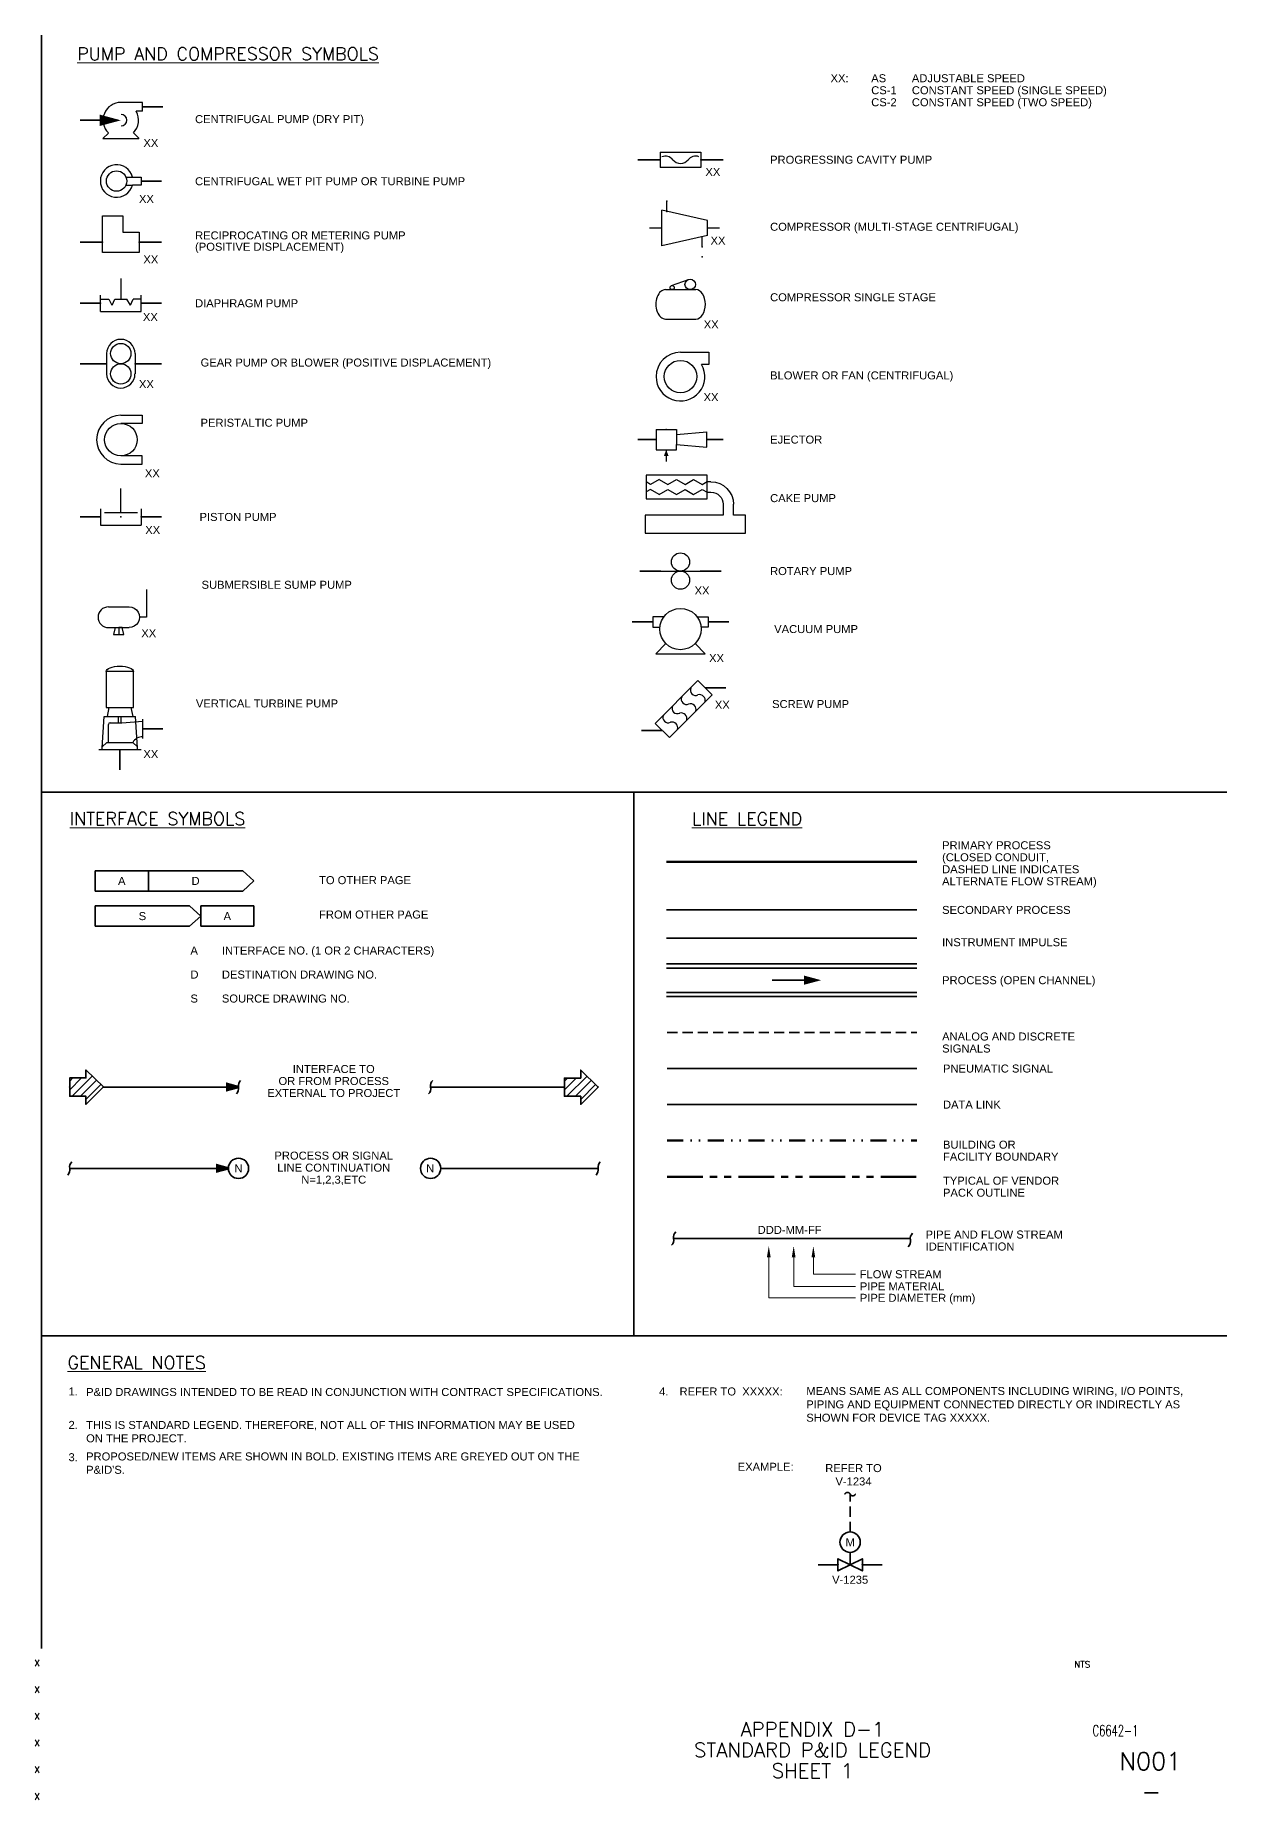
# Paper-space layout 'A1 - LEGEND SHEET 1' of a CAD drawing. Extents: x 50 to 821, y 22 to 574.
# Drawn here: x 449 to 821, y 23 to 574 of the extents above; entities that cross this region are included whole.
import ezdxf
from ezdxf.enums import TextEntityAlignment as Align

# ---------------------------------------------------------------- set-up
doc = ezdxf.new("R2010")
doc.units = 0
for name, pattern in [('DIVIDE', [1.25, 0.5, -0.25, 0, -0.25, 0, -0.25]), ('HIDDEN2', [4.7625, 3.175, -1.5875]), ('PHANTOM2', [31.75, 15.875, -3.175, 3.175, -3.175, 3.175, -3.175])]:
    doc.linetypes.add(name, pattern=pattern)
doc.layers.add('BOR-A1', color=7, linetype='Continuous')
for name, color, linetype, lineweight in [('D-MAJOR', 6, 'Continuous', 70), ('D-MINOR', 4, 'Continuous', 35), ('N-ANNO-TEXT', 3, 'Continuous', 18), ('N-ANNO-TEXT-TITL', 1, 'Continuous', 13), ('N-DBOX', 5, 'DIVIDE', 50), ('N-INST', 4, 'Continuous', 35), ('N-PANL-COMP', 4, 'Continuous', 35), ('N-SGNL-ELEC', 4, 'HIDDEN2', 35), ('N-SGNL-PNEU', 4, '_PNEUMATIC', 35), ('N-SWLN', 4, '_SOFTWARE', 35), ('N-VNDR', 5, 'PHANTOM2', 50)]:
    doc.layers.add(name, color=color, linetype=linetype, lineweight=lineweight)
doc.styles.add('_CGS_2-5_NOTES', font='arial.ttf', dxfattribs={"height": 2.5})
doc.styles.add('_CGS_2-5_SYMBOL', font='arial.ttf', dxfattribs={"height": 2.5})
doc.styles.get("Standard").update_dxf_attribs({"font": 'arial.ttf'})
doc.styles.add('STD2-0', font='simplex.shx', dxfattribs={"height": 2})
doc.styles.add('STD3-5', font='simplex.shx', dxfattribs={"height": 3.5})
doc.styles.add('STD4-5', font='simplex.shx', dxfattribs={"height": 4.5})
doc.styles.add('STD5-5', font='SIMPLEX')
doc.styles.add('T1_2_5', font='simplex.shx', dxfattribs={"height": 2.5})
doc.styles.add('T1_4_0', font='simplex.shx', dxfattribs={"height": 4})
doc.linetypes.add('_PNEUMATIC', pattern='A,5.25,["/",Standard,S=2,R=0,X=0,Y=-0.975],1.125,["/",Standard,S=2,R=0,X=0,Y=-0.975],5.25', length=11.625)
doc.linetypes.add('_SOFTWARE', pattern='A,8.5,1.75,["o",Standard,S=2.5,R=0,X=0,Y=-0.7969],-1.5485', length=11.7985)

# ---------------------------------------------------------------- blocks, each defined once
blk = doc.blocks.new('CGS A1 TITLE ATT')
at = {"layer": 'BOR-A1', "color": 1}
for tag, p, height, style in [('DATE', (448.47, 64.4), 2, 'STD2-0'), ('DRAWN', (448.47, 56.08), 2, 'STD2-0'), ('DESIGNER', (448.47, 47.76), 2, 'STD2-0'), ('FILE', (783.85, 42.55), 3.5, 'STD3-5'), ('CHECKED', (448.47, 39.44), 2, 'STD2-0'), ('ENGINEER', (448.47, 31.12), 2, 'STD2-0'), ('AD909', (787.49, 32), 5.5, 'STD5-5'), ('APPROVED', (448.47, 22.72), 2, 'STD2-0')]:
    blk.add_attdef(tag, p, '', height=height, dxfattribs=dict(at, style=style))
at = {"layer": 'BOR-A1', "color": 1, "style": 'STD2-0', "flags": 4}
blk.add_attdef('SCALE', (773.37, 64), '', height=2, dxfattribs=at)
at = {"layer": 'BOR-A1', "color": 1, "style": 'STD4-5'}
for tag, p in [('TITLE-1', (691.59, 44.75)), ('TITLE-2', (691.59, 38.25)), ('TITLE-3', (691.59, 31.75)), ('TITLE-4', (691.59, 25.25))]:
    blk.add_attdef(tag, text='', height=4.5, dxfattribs=at).set_placement(p, align=Align.MIDDLE_CENTER)
at = {"layer": 'BOR-A1', "color": 1, "style": 'STD5-5'}
blk.add_attdef('999', text='', height=5.5, dxfattribs=at).set_placement((800.49, 22.5), align=Align.RIGHT)
blk = doc.blocks.new('ARR_SEC_PT')
at = {"ltscale": 0.0508, "extrusion": (0, 0, -1)}
blk.add_solid([(0, 0), (0.0021, 0.00057), (0.0021, -0.00056)], dxfattribs=at)
blk = doc.blocks.new('6R9A01')
at = {"ltscale": 0.0508}
for p, q in [((0, 0.00073), (0.0004, 0.00113)), ((0, -0.00033), (0.00146, 0.00113)), ((0.00028, -0.00112), (0.00277, 0.00136)), ((0.00134, -0.00112), (0.0033, 0.00084)), ((0.002, -0.00152), (0.00383, 0.00031))]:
    blk.add_line(p, q, dxfattribs=at)
at = {"ltscale": 0.0508, "flags": 128}
blk.add_lwpolyline([(0.00414, 0.00001), (0.002, 0.00211), (0.002, 0.00112), (0, 0.00112), (0, -0.00112), (0.002, -0.00112), (0.002, -0.00213)], close=True, dxfattribs=at)
at = {"ltscale": 0.0508}
for p in [(0, 0), (0.00414, 0.00001)]:
    blk.add_point(p, dxfattribs=at)
blk = doc.blocks.new('ARR_SEC_BL_1')
at = {"ltscale": 0.0508, "extrusion": (0, 0, -1)}
blk.add_solid([(0, 0.00016), (0.00152, 0.00058), (0, -0.00016), (0.00152, -0.00056)], dxfattribs=at)
blk = doc.blocks.new('6Q1C01')
at = {"layer": 'N-PANL-COMP', "flags": 128}
blk.add_lwpolyline([(0, 0), (15, 7.5), (15, -7.5), (-15, 7.5), (-15, -7.5), (0, 0)], dxfattribs=at)
at = {"layer": 'N-PANL-COMP'}
for p in [(-15, 0), (0, 0), (15, 0)]:
    blk.add_point(p, dxfattribs=at)
blk = doc.blocks.new('REFa')
for p, q in [((29.5148, 3.175), (0, 3.175)), ((0, -3.175), (0, 3.175)), ((32.9692, 0), (29.5148, 3.175)), ((29.5148, -3.175), (32.9692, 0)), ((0, -3.175), (29.5148, -3.175))]:
    blk.add_line(p, q)
at = {"style": 'T1_2_5'}
blk.add_attdef('A', text='', height=2.5, dxfattribs=at).set_placement((14.7574, 0), align=Align.MIDDLE_CENTER)
blk = doc.blocks.new('REFb')
for p, q in [((0, 3.175), (0, -3.175)), ((0, 3.175), (16.6116, 3.175)), ((16.6116, -3.175), (16.6116, 3.175)), ((16.6116, -3.175), (0, -3.175))]:
    blk.add_line(p, q)
at = {"style": 'T1_2_5'}
blk.add_attdef('A', text='', height=2.5, dxfattribs=at).set_placement((8.3058, 0), align=Align.MIDDLE_CENTER)
blk = doc.blocks.new('_D_PUMP_CENTRIFUGAL')
for p, q in [((13.39, 5.59), (6.71, 5.59)), ((13.39, 2.82), (13.39, 5.59)), ((13.39, 2.82), (11.43, 2.82)), ((2.77, -3.96), (1.07, -5.64)), ((12.34, -5.64), (10.57, -3.89)), ((1.07, -5.64), (12.24, -5.64))]:
    blk.add_line(p, q)
for centre, radius, start, end in [((6.65, 0.03), 5.56, 89.3872, 225.6486), ((6.71, 0.05), 1.81, 270, 90), ((6.65, 0.03), 5.56, 315, 30.0124)]:
    blk.add_arc(centre, radius, start, end)
blk.add_point((13.39, 4.19))
at = {"extrusion": (0, 0, -1)}
blk.add_solid([(-6.68, 0), (0, 1.8), (0, -1.78)], dxfattribs=at)
at = {"style": '_CGS_2-5_SYMBOL'}
blk.add_attdef('XX', text='', height=2.5, dxfattribs=at).set_placement((13.71, -5.8), align=Align.TOP_LEFT)
blk = doc.blocks.new('_D_PUMP_CENTRIFUGAL_WET PIT - TURBINE')
for p, q in [((2.92, 1.24), (4.95, 1.24)), ((4.95, 1.24), (7.7, 1.24)), ((7.7, 1.24), (7.7, -1.27)), ((2.9, -1.27), (4.93, -1.27)), ((7.7, -1.27), (4.93, -1.27))]:
    blk.add_line(p, q)
blk.add_circle((0, 0), 3.18)
blk.add_arc((0.01, 0.01), 5.09, 14.0016, 345.3731)
at = {"style": '_CGS_2-5_SYMBOL'}
blk.add_attdef('XX', text='', height=2.5, dxfattribs=at).set_placement((6.99, -4.34), align=Align.TOP_LEFT)
blk = doc.blocks.new('_D_PUMP_RECIPROCATING - METERING (POSITIVE DISPLACEMENT)')
at = {"ltscale": 0.0508}
for p, q in [((0, -3.17), (0, 8.26)), ((0, 8.26), (6.35, 8.26)), ((6.35, 8.26), (6.35, 3.18)), ((6.35, 3.18), (11.43, 3.18)), ((11.43, 3.18), (11.43, -3.17)), ((11.43, -3.17), (0, -3.17))]:
    blk.add_line(p, q, dxfattribs=at)
for p in [(0, 0), (11.43, 0)]:
    blk.add_point(p, dxfattribs=at)
at = {"style": '_CGS_2-5_SYMBOL'}
blk.add_attdef('XX', text='', height=2.5, dxfattribs=at).set_placement((12.74, -4.1), align=Align.TOP_LEFT)
blk = doc.blocks.new('_D_PUMP_DIAPHRAGM')
for p, q in [((6.43, 1.27), (6.43, 7.75)), ((0, -2.54), (0, 2.54)), ((0, 1.27), (2.54, 1.27)), ((2.54, 1.27), (3.56, -0.63)), ((3.61, -0.58), (4.44, 1.27)), ((4.44, 1.27), (8.25, 1.27)), ((9.32, -0.58), (8.25, 1.27)), ((9.32, -0.58), (10.16, 1.27)), ((12.7, 1.27), (10.16, 1.27)), ((12.7, -2.54), (12.7, 2.54)), ((0, -2.54), (12.7, -2.54))]:
    blk.add_line(p, q)
for p in [(0, 0), (12.7, 0)]:
    blk.add_point(p)
at = {"style": '_CGS_2-5_SYMBOL'}
blk.add_attdef('XX', text='', height=2.5, dxfattribs=at).set_placement((13.22, -3.04), align=Align.TOP_LEFT)
blk = doc.blocks.new('_D_PUMP_GEAR - BLOWER (POSITIVE DISPLACEMENT)')
for p, q in [((0, 3.18), (0, -3.18)), ((8.89, 3.18), (8.89, -3.18))]:
    blk.add_line(p, q)
for centre in [(4.45, 3.18), (4.45, -3.18)]:
    blk.add_circle(centre, 3.18)
for centre, start, end in [((4.45, 3.17), 0.043, 179.957), ((4.44, -3.17), 180.058, 359.942)]:
    blk.add_arc(centre, 4.44, start, end)
for p in [(0, 0), (4.45, 0), (8.89, 0)]:
    blk.add_point(p)
at = {"style": '_CGS_2-5_SYMBOL'}
blk.add_attdef('XX', text='', height=2.5, dxfattribs=at).set_placement((10.12, -5.11), align=Align.TOP_LEFT)
blk = doc.blocks.new('_D_PUMP_PERISTALTIC')
at = {"flags": 128}
for points in [[(0, 7.62), (6.6, 7.62), (6.6, 5.72), (6.6, 5.08), (0, 5.08)], [(0, -7.62), (6.6, -7.62), (6.6, -5.71), (6.6, -5.08), (0, -5.08)]]:
    blk.add_lwpolyline(points, dxfattribs=at)
blk.add_circle((0, 0), 5.08)
for start, end in [(90, 180), (180, 270)]:
    blk.add_arc((0, 0), 7.62, start, end)
at = {"style": '_CGS_2-5_SYMBOL'}
blk.add_attdef('XX', text='', height=2.5, dxfattribs=at).set_placement((7.49, -9.25), align=Align.TOP_LEFT)
blk = doc.blocks.new('_D_PUMP_PISTON')
for p, q in [((6.3, 1.27), (6.3, 8.92)), ((0, 2.54), (0, -2.54)), ((11.51, 1.27), (1.19, 1.27)), ((12.7, 2.54), (12.7, -2.54)), ((0, -2.54), (12.7, -2.54))]:
    blk.add_line(p, q)
for p in [(0, 0), (6.27, 0), (12.7, 0)]:
    blk.add_point(p)
at = {"style": '_CGS_2-5_SYMBOL'}
blk.add_attdef('XX', text='', height=2.5, dxfattribs=at).set_placement((13.94, -2.82), align=Align.TOP_LEFT)
blk = doc.blocks.new('_D_BLOWER_CENTRIFUGAL')
at = {"flags": 128}
blk.add_lwpolyline([(-8.89, 1.91), (0, 1.91), (0, 0), (0, -1.91), (-2.29, -1.91)], dxfattribs=at)
blk.add_circle((-8.89, -5.72), 5.08)
for start, end in [(90, 180), (180, 30.0004)]:
    blk.add_arc((-8.89, -5.72), 7.62, start, end)
at = {"style": '_CGS_2-5_SYMBOL'}
blk.add_attdef('XX', text='', height=2.5, dxfattribs=at).set_placement((-1.67, -10.89), align=Align.TOP_LEFT)
blk = doc.blocks.new('_D_COMPRESSOR_SINGLE STAGE')
for p, q in [((-10.61, 5.86), (-5.3, 7.77)), ((-12.46, 4.59), (-3.02, 4.59)), ((-12.46, -4.59), (-3.02, -4.59))]:
    blk.add_line(p, q)
for centre, radius in [((-10.39, 5.25), 0.654), ((-4.74, 6.23), 1.64)]:
    blk.add_circle(centre, radius)
for centre, start_param, end_param in [((-12.46, 0), 0, 3.141593), ((-3.02, 0), 3.141593, 6.283185)]:
    blk.add_ellipse(centre, major_axis=(0, 4.59), ratio=0.657895, start_param=start_param, end_param=end_param)
at = {"style": '_CGS_2-5_SYMBOL'}
blk.add_attdef('XX', text='', height=2.5, dxfattribs=at).set_placement((-0.51, -5.02), align=Align.TOP_LEFT)
blk = doc.blocks.new('_D_COMPRESSOR_MULTI-STAGE CENTRIFUGAL')
for p, q in [((0, -5.54), (0, 5.54)), ((14.3, 2.36), (0, 5.54)), ((1.63, 5.18), (1.63, 8.33)), ((-3.78, 0), (0, 0)), ((14.3, -2.36), (14.3, 2.36)), ((14.3, 0), (18.08, 0)), ((14.3, -2.36), (0, -5.54)), ((12.62, -5.92), (12.62, -2.74))]:
    blk.add_line(p, q)
for p in [(1.63, 8.33), (1.63, 5.18), (12.62, -5.92), (12.62, -9.07)]:
    blk.add_point(p)
at = {"style": '_CGS_2-5_SYMBOL'}
blk.add_attdef('XX', text='', height=2.5, dxfattribs=at).set_placement((15.26, -2.69), align=Align.TOP_LEFT)
blk = doc.blocks.new('_D_PUMP_SUBMERSIBLE SUMP')
for p, q in [((-11.85, -11.89), (-5.4, -11.89)), ((-9.72, -11.89), (-10.28, -14.02)), ((-10.28, -14.02), (-7.03, -14.02)), ((-7.59, -11.89), (-8.65, -11.89)), ((-8.65, -11.89), (-8.65, -14.02)), ((-7.03, -14.02), (-7.59, -11.89))]:
    blk.add_line(p, q)
at = {"flags": 128}
for points in [[(0, 0), (0, -8.61), (-2.18, -8.61)], [(-11.85, -5.44), (-8.65, -5.44), (-5.4, -5.44)]]:
    blk.add_lwpolyline(points, dxfattribs=at)
blk.add_arc((-11.85, -8.66), 3.23, 90, 270)
at = {"extrusion": (0, 0, -1)}
blk.add_arc((5.4, -8.66), 3.23, 90, 270.015, dxfattribs=at)
at = {"style": '_CGS_2-5_SYMBOL'}
blk.add_attdef('XX', text='', height=2.5, dxfattribs=at).set_placement((-1.58, -12.41), align=Align.TOP_LEFT)
blk = doc.blocks.new('_D_PUMP_VERTICAL TURBINE')
for p, q in [((-11.47, 17.97), (-11.47, 6.74)), ((-2.93, 17.97), (-11.47, 17.97)), ((-2.93, 6.74), (-2.93, 17.97)), ((-11.47, 6.74), (-2.93, 6.74)), ((-10.61, 6.74), (-11.21, 3.9)), ((-3.78, 6.74), (-3.19, 3.9)), ((-12.69, -5.85), (-12.08, 3.9)), ((-12.08, 3.9), (-2.32, 3.9)), ((-10.74, -4.23), (-10.74, 1.41)), ((-10.22, 1.94), (-6.54, 1.94)), ((-7.64, 1.94), (-7.64, 3.9)), ((-6.75, 1.94), (-6.75, 3.9)), ((-6.54, 1.94), (0, 2.41)), ((-1.71, -5.85), (-2.32, 3.9)), ((0, -3.02), (0, 3.02)), ((-12.68, -5.63), (-11.23, -4.23)), ((-11.23, -4.23), (-3.17, -4.23)), ((-1.72, -5.63), (-3.17, -4.23)), ((-0.57, -6.49), (-13.82, -6.49)), ((-12.69, -6.49), (-12.69, -5.85)), ((-1.71, -6.49), (-1.71, -5.85))]:
    blk.add_line(p, q)
blk.add_arc((-10.22, 1.41), 0.528, 90, 180)
at = {"extrusion": (0, 0, -1)}
blk.add_ellipse((-7.2, 17.97), major_axis=(4.27, 0), ratio=0.386284, start_param=3.141593, end_param=6.283185, dxfattribs=at)
blk.add_ellipse((-0.21, -5.85), major_axis=(-2.39, 2.39), ratio=1, start_param=-0.846486, end_param=0.286057)
at = {"style": '_CGS_2-5_SYMBOL'}
blk.add_attdef('XX', text='', height=2.5, dxfattribs=at).set_placement((0.15, -6.59), align=Align.TOP_LEFT)
blk = doc.blocks.new('_D_PUMP_PROGRESSING CAVITY')
for p, q in [((0, 2.39), (12.7, 2.39)), ((0, 2.39), (0, -2.39)), ((12.7, 2.39), (12.7, -2.39)), ((12.7, -2.39), (0, -2.39))]:
    blk.add_line(p, q)
for centre, start, end in [((1.63, -1.87), 38.358, 111.4219), ((6.35, 1.87), 218.358, 321.642), ((11.07, -1.87), 69.8275, 141.642)]:
    blk.add_arc(centre, 3.01, start, end)
for p in [(0, 0), (12.7, 0)]:
    blk.add_point(p)
at = {"style": '_CGS_2-5_SYMBOL'}
blk.add_attdef('XX', text='', height=2.5, dxfattribs=at).set_placement((14.14, -2.54), align=Align.TOP_LEFT)
blk = doc.blocks.new('_D_EJECTOR')
for p, q in [((0, 3.175), (0, -3.175)), ((0, 3.175), (6.3754, 3.175)), ((6.3754, 3.175), (6.3754, 1.6002)), ((6.3754, 1.6002), (15.875, 2.4384)), ((6.3754, 1.6002), (6.3754, -1.5748)), ((15.875, -2.3876), (15.875, 2.4384)), ((0, -3.175), (6.3754, -3.175)), ((3.1877, -3.175), (3.1877, -6.841)), ((6.3754, -3.175), (6.3754, -1.5748)), ((6.3754, -1.5748), (15.875, -2.3876))]:
    blk.add_line(p, q)
blk.add_lwpolyline([(3.1877, -3.175, 0, 1.5, 0), (3.1877, -5.175, 0, 0, 0)], format="xyseb")
for p in [(0, 0), (3.2004, 3.175), (15.875, 0.0254)]:
    blk.add_point(p)
blk = doc.blocks.new('_D_PUMP_CAKE')
for p, q in [((19.06, 3.69), (0, 3.69)), ((0, 3.69), (0, -3.69)), ((1.35, 0.81), (0, 1.57)), ((4.05, 2.33), (1.35, 0.81)), ((4.05, 2.33), (6.75, 0.81)), ((6.75, 0.81), (9.45, 2.33)), ((9.45, 2.33), (12.15, 0.81)), ((12.15, 0.81), (14.85, 2.33)), ((14.85, 2.33), (17.55, 0.81)), ((17.55, 0.81), (19.06, 1.66)), ((19.06, -3.69), (19.06, 3.69)), ((20.26, 1.61), (19.06, 1.61)), ((1.35, -0.81), (0, -1.57)), ((0, -3.69), (19.06, -3.69)), ((4.05, -2.33), (1.35, -0.81)), ((4.05, -2.33), (6.75, -0.81)), ((6.75, -0.81), (9.45, -2.33)), ((9.45, -2.33), (12.15, -0.81)), ((12.15, -0.81), (14.85, -2.33)), ((14.85, -2.33), (17.55, -0.81)), ((17.55, -0.81), (19.06, -1.66)), ((19.06, -1.61), (20.26, -1.61)), ((24.07, -5.42), (24.07, -8.79)), ((27.29, -8.79), (27.29, -5.42)), ((24.07, -8.79), (-0.28, -8.79)), ((-0.28, -8.79), (-0.28, -14.47)), ((31.08, -8.79), (27.29, -8.79)), ((31.08, -14.47), (31.08, -8.79)), ((-0.28, -14.47), (31.08, -14.47))]:
    blk.add_line(p, q)
at = {"extrusion": (0, 0, -1)}
for radius in [7.03, 3.81]:
    blk.add_arc((-20.26, -5.42), radius, 90, 180, dxfattribs=at)
blk = doc.blocks.new('_D_PUMP_ROTARY')
blk.add_line((0, 0), (12.34, 0))
for centre in [(6.17, 2.84), (6.17, -2.84)]:
    blk.add_circle(centre, 2.84)
blk.add_point((6.17, 0))
at = {"style": '_CGS_2-5_SYMBOL'}
blk.add_attdef('XX', text='', height=2.5, dxfattribs=at).set_placement((10.58, -4.82), align=Align.TOP_LEFT)
blk = doc.blocks.new('_D_PUMP_VACUUM')
at = {"flags": 128}
for points in [[(3.38, 1.6), (0, 1.6), (0, 0), (0, -1.63), (2.16, -1.63)], [(13.82, 1.6), (17.22, 1.6), (17.22, 0), (17.22, -1.63), (15.06, -1.63)], [(4.04, -6.71), (0.86, -9.91), (16.36, -9.91), (13.18, -6.73)]]:
    blk.add_lwpolyline(points, dxfattribs=at)
blk.add_circle((8.61, -2.21), 6.45)
at = {"style": '_CGS_2-5_SYMBOL'}
blk.add_attdef('XX', text='', height=2.5, dxfattribs=at).set_placement((17.55, -10.04), align=Align.TOP_LEFT)
blk = doc.blocks.new('_D_PUMP_SCREW')
for p, q in [((-2.24, 2.21), (11.1, 15.57)), ((15.57, 11.1), (2.24, -2.21)), ((11.1, 15.57), (15.57, 11.1)), ((2.24, -2.21), (-2.24, 2.21))]:
    blk.add_line(p, q)
for centre, radius, start, end in [((10.38, 12.6), 1.66, 153.9246, 296.0754), ((11.59, 9.37), 1.81, 344.7449, 105.2551), ((4.67, 6.89), 1.66, 153.9246, 296.0754), ((7.52, 9.75), 1.66, 153.9246, 296.0754), ((8.73, 6.51), 1.81, 344.7449, 105.2551), ((1.81, 4.03), 1.66, 153.9246, 296.0754), ((3.02, 0.79), 1.81, 344.7449, 105.2551), ((5.87, 3.65), 1.81, 344.7449, 105.2551)]:
    blk.add_arc(centre, radius, start, end)
at = {"style": '_CGS_2-5_SYMBOL'}
blk.add_attdef('XX', text='', height=2.5, dxfattribs=at).set_placement((16.39, 9.27), align=Align.TOP_LEFT)

psp = doc.layouts.new('A1 - LEGEND SHEET 1')

# ---------------------------------------------------------------- linework, layer by layer
at = {"layer": 'D-MAJOR', "flags": 128}
psp.add_lwpolyline([(645.94, 315.72), (724.18, 315.72)], dxfattribs=at)
at = {"layer": 'D-MINOR', "flags": 128}
psp.add_lwpolyline([(645.94, 300.73), (724.18, 300.73)], dxfattribs=at)
at = {"layer": 'N-ANNO-TEXT', "linetype": 'Continuous'}
for p, q in [((677.91, 192.21), (677.91, 179.54)), ((685.69, 192.21), (685.69, 183.1)), ((691.84, 192.16), (691.84, 186.9)), ((685.69, 183.1), (704.99, 183.1)), ((691.84, 186.9), (705.01, 186.9)), ((677.91, 179.54), (705.01, 179.54))]:
    psp.add_line(p, q, dxfattribs=at)
for points in [[(677.33, 192.21), (678.49, 192.21), (677.91, 195.71)], [(685.1, 192.21), (686.27, 192.21), (685.69, 195.71)], [(691.25, 192.16), (692.42, 192.16), (691.84, 195.66)]]:
    psp.add_solid(points, dxfattribs=at)
at = {"layer": 'N-DBOX', "ltscale": 10, "flags": 128}
psp.add_lwpolyline([(646.21, 228.64), (724.18, 228.64)], dxfattribs=at)
at = {"layer": 'N-INST', "ltscale": 0.0508}
for p, q in [((450.62, 574), (450.62, 70)), ((482.18, 551.63), (488.53, 551.63)), ((636.98, 535.1), (643.98, 535.1)), ((656.68, 535.1), (663.67, 535.1)), ((636.98, 447.68), (642.68, 447.68)), ((658.55, 447.68), (663.67, 447.68)), ((645.94, 283.85), (724.18, 283.85)), ((645.94, 282.58), (724.18, 282.58)), ((645.94, 274.96), (724.18, 274.96)), ((645.94, 273.69), (724.18, 273.69)), ((469.98, 245.38), (512.22, 245.38)), ((572.25, 245.38), (614.08, 245.38)), ((459.49, 219.98), (509.05, 219.98)), ((575.42, 219.98), (624.59, 219.98)), ((648.19, 198.04), (722.13, 198.04))]:
    psp.add_line(p, q, dxfattribs=at)
at = {"layer": 'N-INST', "ltscale": 0.009144}
for p, q in [((450.62, 337.57), (821, 337.57)), ((450.62, 167.65), (821, 167.65))]:
    psp.add_line(p, q, dxfattribs=at)
at = {"layer": 'N-INST'}
psp.add_line((635.72, 337.57), (635.72, 167.65), dxfattribs=at)
at = {"layer": 'N-INST', "ltscale": 0.1}
for p, q in [((693.34, 96.11), (699.53, 96.11)), ((707.15, 96.11), (713.34, 96.11))]:
    psp.add_line(p, q, dxfattribs=at)
at = {"layer": 'N-INST', "ltscale": 0.0508, "flags": 128}
for points in [[(462.78, 547.43), (472.3, 547.43)], [(481.83, 528.38), (488.18, 528.38)], [(462.78, 509.33), (469.76, 509.33)], [(481.19, 509.33), (488.18, 509.33)], [(462.78, 490.28), (469.13, 490.28)], [(481.83, 490.28), (488.18, 490.28)], [(462.75, 471.38), (471, 471.38)], [(479.89, 471.38), (488.15, 471.38)], [(462.72, 423.51), (469.15, 423.51)], [(481.85, 423.51), (488.12, 423.51)], [(637.63, 406.6), (644.15, 406.6)], [(656.5, 406.6), (663.03, 406.6)], [(635.19, 390.7), (641.71, 390.7)], [(658.94, 390.7), (665.46, 390.7)], [(658, 370.14), (664.53, 370.14)], [(482.35, 357.27), (488.62, 357.27)], [(638.14, 356.81), (644.67, 356.81)], [(475.15, 350.78), (475.15, 344.51)], [(679, 278.77), (690.75, 278.77)]]:
    psp.add_lwpolyline(points, dxfattribs=at)
at = {"layer": 'N-INST', "flags": 128}
psp.add_lwpolyline([(645.94, 291.88), (724.18, 291.88)], dxfattribs=at)
at = {"layer": 'N-INST', "ltscale": 0.0508}
for centre in [(512.22, 219.98), (572.25, 219.98)]:
    psp.add_circle(centre, 3.17, dxfattribs=at)
for centre, start, end in [((509.91, 244.93), 315.2072, 11.04), ((514.53, 245.8), 134.7694, 190.3128), ((569.94, 244.93), 315.2072, 11.04), ((574.55, 245.8), 134.7694, 190.3128), ((461.8, 220.4), 134.7694, 190.3128), ((626.9, 220.4), 134.7694, 190.3128), ((457.18, 219.53), 315.2072, 11.04), ((622.28, 219.53), 315.2072, 11.04), ((650.5, 198.46), 134.7694, 190.3128), ((724.47, 198.04), 134.7694, 190.3128), ((645.88, 197.59), 315.2072, 11.04), ((719.85, 197.17), 315.2072, 11.04)]:
    psp.add_arc(centre, 2.35, start, end, dxfattribs=at)
at = {"layer": 'N-PANL-COMP', "flags": 128}
psp.add_lwpolyline([(703.34, 96.11), (703.34, 100)], dxfattribs=at)
at = {"layer": 'N-PANL-COMP'}
psp.add_circle((703.33, 103.19), 3.18, dxfattribs=at)
psp.add_point((703.34, 96.11), dxfattribs=at)
at = {"layer": 'N-SGNL-ELEC'}
psp.add_line((703.33, 106.36), (703.33, 118.2), dxfattribs=at)
at = {"layer": 'N-SGNL-ELEC', "flags": 128}
psp.add_lwpolyline([(646.21, 262.43), (724.18, 262.43)], dxfattribs=at)
at = {"layer": 'N-SGNL-ELEC'}
for centre, start, end in [((702.51, 117.82), 24.737, 155.263), ((704.16, 118.58), 204.737, 335.263)]:
    psp.add_arc(centre, 0.909, start, end, dxfattribs=at)
at = {"layer": 'N-SGNL-PNEU', "flags": 128}
psp.add_lwpolyline([(646.21, 251.17), (724.18, 251.17)], dxfattribs=at)
at = {"layer": 'N-SWLN', "flags": 128}
psp.add_lwpolyline([(646.21, 239.9), (724.18, 239.9)], dxfattribs=at)
at = {"layer": 'N-VNDR', "ltscale": 0.7, "flags": 128}
psp.add_lwpolyline([(646.21, 217.38), (724.18, 217.38)], dxfattribs=at)

# ---------------------------------------------------------------- block references
for name, p in [('_D_PUMP_CENTRIFUGAL', (468.8, 547.43)), ('_D_PUMP_PROGRESSING CAVITY', (643.98, 535.1)), ('_D_PUMP_CENTRIFUGAL_WET PIT - TURBINE', (474.13, 528.46)), ('_D_COMPRESSOR_MULTI-STAGE CENTRIFUGAL', (644.46, 513.8)), ('_D_PUMP_RECIPROCATING - METERING (POSITIVE DISPLACEMENT)', (469.76, 509.33)), ('_D_PUMP_DIAPHRAGM', (469.13, 490.28)), ('_D_COMPRESSOR_SINGLE STAGE', (658.11, 489.94)), ('_D_PUMP_GEAR - BLOWER (POSITIVE DISPLACEMENT)', (471, 471.38)), ('_D_BLOWER_CENTRIFUGAL', (659.22, 473.08)), ('_D_PUMP_PERISTALTIC', (475.48, 447.65)), ('_D_PUMP_PISTON', (469.15, 423.51)), ('_D_PUMP_ROTARY', (644.15, 406.6)), ('_D_PUMP_SUBMERSIBLE SUMP', (483.43, 400.84)), ('_D_PUMP_VACUUM', (641.71, 390.7)), ('_D_PUMP_VERTICAL TURBINE', (482.35, 357.27)), ('_D_PUMP_SCREW', (644.67, 356.81))]:
    psp.add_blockref(name, p).add_auto_attribs({'XX': 'XX'})
for name, p in [('_D_EJECTOR', (642.68, 447.68)), ('_D_PUMP_CAKE', (639.59, 432.88))]:
    psp.add_blockref(name, p)
ref = psp.add_blockref('CGS A1 TITLE ATT', (0, 0))
ref.add_attrib('TITLE-1', 'APPENDIX D-1', dxfattribs={"layer": 'BOR-A1', "color": 1, "height": 4.5, "style": 'STD4-5'}).set_placement((691.59, 44.75), align=Align.MIDDLE_CENTER)
ref.add_attrib('TITLE-2', 'STANDARD P&ID LEGEND', dxfattribs={"layer": 'BOR-A1', "color": 1, "height": 4.5, "style": 'STD4-5'}).set_placement((691.59, 38.25), align=Align.MIDDLE_CENTER)
ref.add_attrib('TITLE-3', 'SHEET 1', dxfattribs={"layer": 'BOR-A1', "color": 1, "height": 4.5, "style": 'STD4-5'}).set_placement((691.59, 31.75), align=Align.MIDDLE_CENTER)
ref.add_attrib('AD909', 'N001', (787.49, 32), dxfattribs={"layer": 'BOR-A1', "color": 1, "height": 5.5, "style": 'STD5-5'})
ref.add_attrib('FILE', 'C6642-1', (779.08, 42.56), dxfattribs={"layer": 'BOR-A1', "color": 1, "height": 3.5, "style": 'STD3-5', "width": 0.65})
ref.add_attrib('SCALE', 'NTS', (773.37, 64), dxfattribs={"layer": 'BOR-A1', "color": 1, "height": 2, "style": 'STD2-0'})
ref.add_attrib('DATE', 'X', (448.47, 64.4), dxfattribs={"layer": 'BOR-A1', "color": 1, "height": 2, "style": 'STD2-0'})
ref.add_attrib('DRAWN', 'X', (448.47, 56.08), dxfattribs={"layer": 'BOR-A1', "color": 1, "height": 2, "style": 'STD2-0'})
ref.add_attrib('DESIGNER', 'X', (448.47, 47.76), dxfattribs={"layer": 'BOR-A1', "color": 1, "height": 2, "style": 'STD2-0'})
ref.add_attrib('CHECKED', 'X', (448.47, 39.44), dxfattribs={"layer": 'BOR-A1', "color": 1, "height": 2, "style": 'STD2-0'})
ref.add_attrib('ENGINEER', 'X', (448.47, 31.12), dxfattribs={"layer": 'BOR-A1', "color": 1, "height": 2, "style": 'STD2-0'})
ref.add_attrib('APPROVED', 'X', (448.47, 22.72), dxfattribs={"layer": 'BOR-A1', "color": 1, "height": 2, "style": 'STD2-0'})
ref.add_attrib('999', '-', dxfattribs={"layer": 'BOR-A1', "color": 1, "height": 5.5, "style": 'STD5-5'}).set_placement((800.49, 22.5), align=Align.RIGHT)
at = {"layer": 'N-INST'}
ref = psp.add_blockref('REFb', (467.44, 309.79), dxfattribs=at)
ref.add_attrib('A', 'A', dxfattribs={"layer": '0', "height": 2.5, "style": '_CGS_2-5_NOTES'}).set_placement((475.75, 309.79), align=Align.MIDDLE_CENTER)
ref = psp.add_blockref('REFa', (484.06, 309.79), dxfattribs=at)
ref.add_attrib('A', 'D', dxfattribs={"layer": '0', "height": 2.5, "style": '_CGS_2-5_NOTES'}).set_placement((498.81, 309.79), align=Align.MIDDLE_CENTER)
ref = psp.add_blockref('REFa', (467.44, 298.79), dxfattribs=at)
ref.add_attrib('A', 'S', dxfattribs={"layer": '0', "height": 2.5, "style": '_CGS_2-5_NOTES'}).set_placement((482.2, 298.79), align=Align.MIDDLE_CENTER)
ref = psp.add_blockref('REFb', (500.41, 298.79), dxfattribs=at)
ref.add_attrib('A', 'A', dxfattribs={"layer": '0', "height": 2.5, "style": '_CGS_2-5_NOTES'}).set_placement((508.72, 298.79), align=Align.MIDDLE_CENTER)
at = {"layer": 'N-INST', "ltscale": 0.0508, "xscale": 2540, "yscale": 2540, "zscale": 2540}
for name, p in [('ARR_SEC_PT', (694.27, 278.77)), ('6R9A01', (459.49, 245.38)), ('6R9A01', (614.08, 245.35)), ('ARR_SEC_BL_1', (512.22, 245.38)), ('ARR_SEC_BL_1', (509.05, 219.98))]:
    psp.add_blockref(name, p, dxfattribs=at)
at = {"layer": 'N-INST', "xscale": 0.2540000000000191, "yscale": 0.2540000000000191, "zscale": 0.2540000000000191}
psp.add_blockref('6Q1C01', (703.34, 96.11), dxfattribs=at)

# ---------------------------------------------------------------- texts
at = {"layer": 'N-ANNO-TEXT', "style": '_CGS_2-5_SYMBOL'}
for s, p in [('DIAPHRAGM PUMP', (498.65, 490.28)), ('EJECTOR', (678.33, 447.68)), ('CAKE PUMP', (678.33, 429.39)), ('PISTON PUMP', (500.05, 423.51)), ('ROTARY PUMP', (678.32, 406.6)), ('VACUUM PUMP', (679.6, 388.48)), ('VERTICAL TURBINE PUMP', (498.91, 365.24)), ('SCREW PUMP', (678.95, 365.05)), ('SECONDARY PROCESS', (732.07, 300.73)), ('PROCESS (OPEN CHANNEL)', (732.07, 278.77)), ('PNEUMATIC SIGNAL', (732.35, 251.17)), ('DATA LINK', (732.35, 239.9))]:
    psp.add_text(s, height=2.5, dxfattribs=at).set_placement(p, align=Align.MIDDLE_LEFT)
for s, p in [('N', (512.22, 219.98)), ('N', (572.12, 219.98)), ('M', (703.36, 103.15))]:
    psp.add_text(s, height=2.5, dxfattribs=at).set_placement(p, align=Align.MIDDLE_CENTER)
for s, p in [('FLOW STREAM', (706.32, 185.65)), ('PIPE MATERIAL', (706.37, 181.86)), ('PIPE DIAMETER (mm)', (706.37, 178.28))]:
    psp.add_text(s, height=2.5, dxfattribs=at).set_placement(p)
at = {"layer": 'N-ANNO-TEXT', "char_height": 2.5, "style": '_CGS_2-5_SYMBOL'}
for s, insert, attachment_point, line_spacing_factor in [('XX:', (697.22, 561.83), 1, 0.9), ('AS\\P\\ptz;CS-1\\P\\ptz;CS-2\\P\\P\\P ', (709.92, 561.83), 1, 0.9), ('ADJUSTABLE SPEED\\P\\ptz;CONSTANT SPEED (SINGLE SPEED)\\P\\ptz;CONSTANT SPEED (TWO SPEED)\\P ', (722.62, 561.83), 1, 0.9), ('CENTRIFUGAL PUMP (DRY PIT)', (498.65, 547.43), 4, 0.85), ('PROGRESSING CAVITY PUMP', (678.33, 535.1), 4, 0.9), ('CENTRIFUGAL WET PIT PUMP OR TURBINE PUMP', (498.65, 528.38), 4, 0.85), ('RECIPROCATING OR METERING PUMP\\P(POSITIVE DISPLACEMENT)', (498.65, 509.33), 4, 0.85), ('COMPRESSOR (MULTI-STAGE CENTRIFUGAL)', (678.33, 513.8), 4, 0.85), ('COMPRESSOR SINGLE STAGE', (678.33, 492.13), 4, 0.85), ('GEAR PUMP OR BLOWER (POSITIVE DISPLACEMENT)', (500.37, 471.38), 4, 0.85), ('BLOWER OR FAN (CENTRIFUGAL)', (678.33, 467.36), 4, 0.85), ('PERISTALTIC PUMP\\P ', (500.37, 451.15), 4, 0.85), ('SUBMERSIBLE SUMP PUMP\\P ', (500.68, 400.53), 4, 0.85), ('PRIMARY PROCESS^J(CLOSED CONDUIT,^JDASHED LINE INDICATES^JALTERNATE FLOW STREAM)^J', (732.07, 322.18), 1, 0.9), ('TO OTHER PAGE', (537.4, 311.28), 1, 0.9), ('FROM OTHER PAGE', (537.4, 300.54), 1, 0.9), ('A', (497.2, 289.29), 1, 0.9), ('INTERFACE NO. (1 OR 2 CHARACTERS)', (507.03, 289.29), 1, 0.9), ('INSTRUMENT IMPULSE', (732.07, 291.88), 1, 0.9), ('D', (497.2, 281.79), 1, 0.9), ('DESTINATION DRAWING NO.', (507.03, 281.79), 1, 0.9), ('S', (497.2, 274.29), 1, 0.9), ('SOURCE DRAWING NO.', (507.03, 274.29), 1, 0.9), ('ANALOG AND DISCRETE \\PSIGNALS', (732.07, 262.43), 1, 0.9), ('INTERFACE TO\\P\\ptz;OR FROM PROCESS\\P\\ptz;EXTERNAL TO PROJECT\\P ', (541.98, 245.38), 5, 0.9), ('BUILDING OR\\P\\ptz;FACILITY BOUNDARY', (732.35, 228.64), 1, 0.9), ('PROCESS OR SIGNAL\\P\\ptz;LINE CONTINUATION\\P\\ptz;N=1,2,3,ETC', (541.98, 219.98), 5, 0.9), ('TYPICAL OF VENDOR\\PPACK OUTLINE', (732.35, 217.38), 1, 0.9), ('PIPE AND FLOW STREAM \\PIDENTIFICATION', (726.92, 200.56), 1, 0.9)]:
    psp.add_mtext(s, dxfattribs=dict(at, insert=insert, attachment_point=attachment_point, line_spacing_factor=line_spacing_factor))
at = {"layer": 'N-ANNO-TEXT', "char_height": 2.5}
for s, insert, width, attachment_point, style in [('DDD-MM-FF', (674.44, 202), 42.0547, 1, '_CGS_2-5_NOTES'), ('1.', (459.11, 151.52), 96.6043, 1, '_CGS_2-5_SYMBOL'), ('\\A1;P&ID DRAWINGS INTENDED TO BE READ IN CONJUNCTION WITH CONTRACT SPECIFICATIONS.', (464.61, 151.35), 156.1908, 1, '_CGS_2-5_SYMBOL'), ('4.', (643.64, 151.52), 156.1908, 1, '_CGS_2-5_SYMBOL'), ('REFER TO  XXXXX:', (650.03, 151.52), 156.1908, 1, '_CGS_2-5_SYMBOL'), ('MEANS SAME AS ALL COMPONENTS INCLUDING WIRING, I/O POINTS, PIPING AND EQUIPMENT CONNECTED DIRECTLY OR INDIRECTLY AS SHOWN FOR DEVICE TAG XXXXX.', (689.63, 151.66), 118.4503, 1, '_CGS_2-5_SYMBOL'), ('2.', (459.11, 141.07), 96.6043, 1, '_CGS_2-5_SYMBOL'), ('\\A1;THIS IS STANDARD LEGEND. THEREFORE, NOT ALL OF THIS INFORMATION MAY BE USED ON THE PROJECT.', (464.61, 141.05), 156.1908, 1, '_CGS_2-5_SYMBOL'), ('3.', (459.11, 130.98), 96.6043, 1, '_CGS_2-5_SYMBOL'), ("\\A1;PROPOSED/NEW ITEMS ARE SHOWN IN BOLD. EXISTING ITEMS ARE GREYED OUT ON THE P&ID'S.", (464.61, 131.22), 156.1908, 1, '_CGS_2-5_SYMBOL'), ('EXAMPLE:', (668.21, 127.99), 156.1908, 1, '_CGS_2-5_SYMBOL'), ('REFER TO\\PV-1234', (704.38, 124.23), 39.4583, 5, '_CGS_2-5_SYMBOL'), ('V-1235', (703.34, 91.43), 39.4583, 5, '_CGS_2-5_SYMBOL')]:
    psp.add_mtext(s, dxfattribs=dict(at, insert=insert, width=width, attachment_point=attachment_point, style=style))
at = {"layer": 'N-ANNO-TEXT-TITL', "style": 'T1_4_0'}
for s, p in [('%%uPUMP AND COMPRESSOR SYMBOLS%%u', (461.82, 570.21)), ('%%uINTERFACE SYMBOLS%%u', (459.49, 331.22)), ('%%uLINE LEGEND%%u', (653.89, 331.2))]:
    psp.add_text(s, height=4, dxfattribs=at).set_placement(p, align=Align.TOP_LEFT)
at = {"layer": 'N-ANNO-TEXT-TITL', "insert": (458.79, 161.3), "char_height": 4, "attachment_point": 1, "line_spacing_factor": 0.9, "style": 'T1_4_0'}
psp.add_mtext('\\LGENERAL NOTES', dxfattribs=at)

doc.saveas('drawing.dxf')
